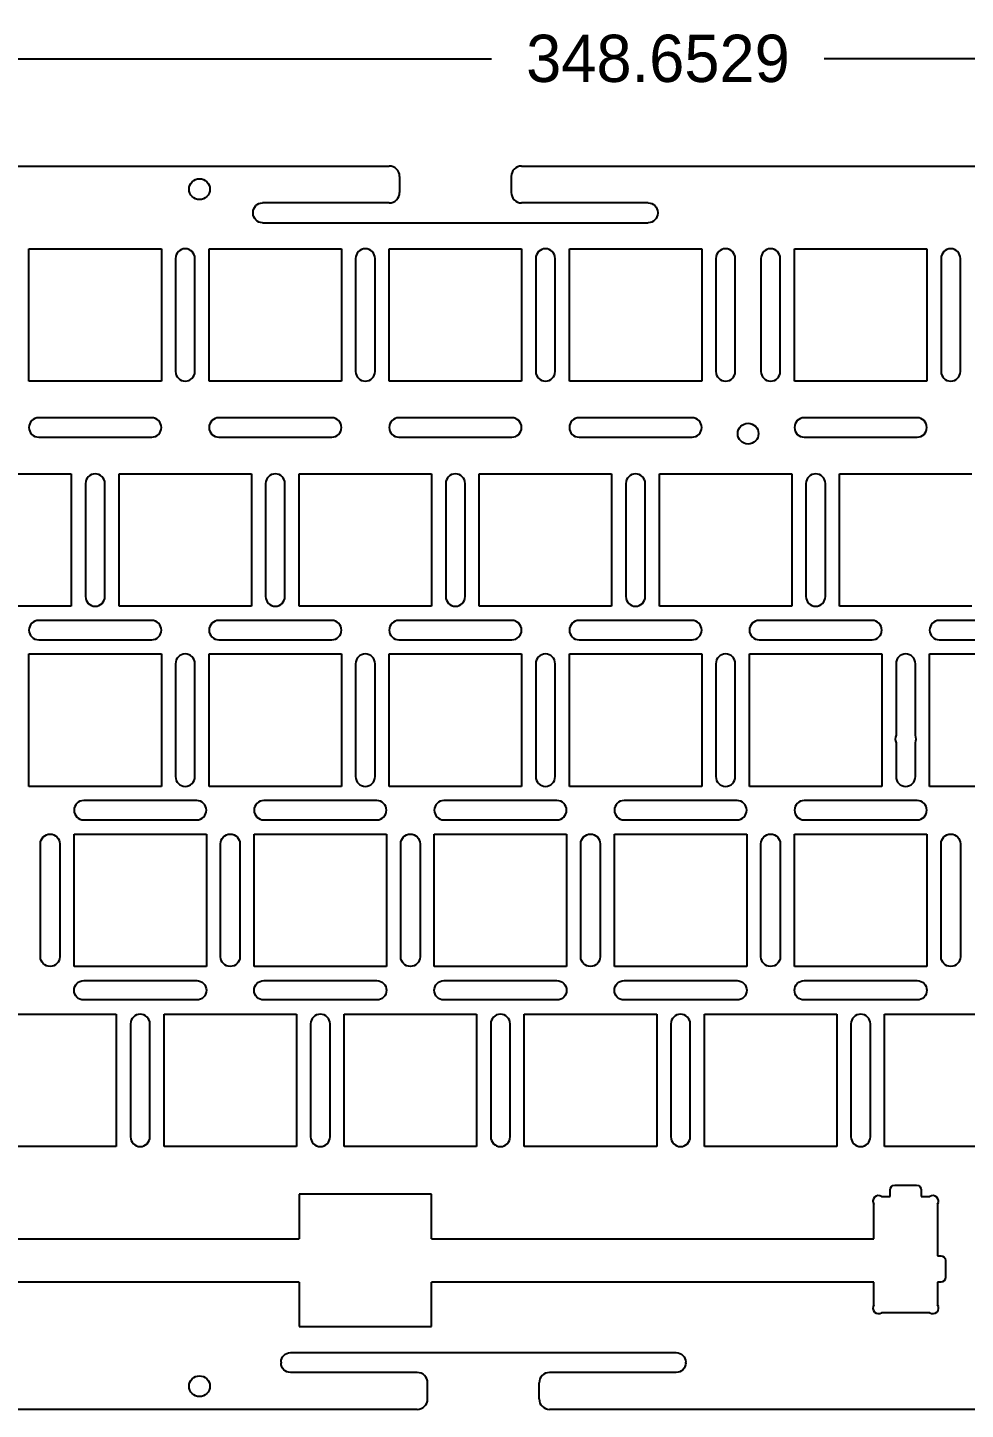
# Model space of a CAD drawing. Header units: millimetres. Extents: x 232 to 1078, y -277 to 130.
# Drawn here: x 836.7 to 935.9, y -243.4 to -97.3 of the extents above; entities that cross this region are included whole.
import ezdxf

# ---------------------------------------------------------------- set-up
doc = ezdxf.new("R2010")
doc.units = ezdxf.units.MM
doc.layers.add('1', color=7, linetype='Continuous')
doc.layers.add('11', color=7, linetype='Continuous')
doc.dimstyles.get("Standard").update_dxf_attribs({"dimtxt": 5, "dimasz": 0.18, "dimexe": 0.18, "dimexo": 0.0625, "dimgap": 0.09, "dimtad": 0, "dimtih": 1, "dimtoh": 1, "dimdec": 4, "dimzin": 0, "dimdsep": 46, "dimtxsty": 'Standard', "dimcen": 0.09, "dimadec": 0, "dimazin": 0, "dimtfac": 1, "dimtdec": 4, "dimtofl": 0, "dimtmove": 0, "dimatfit": 3, "dimfxl": 1, "dimtolj": 1, "dimtzin": 0, "dimarcsym": 0})

# ---------------------------------------------------------------- blocks, each defined once
blk = doc.blocks.new('*D14')
at = {"color": 0, "lineweight": -2}
for p, q in [((729.02, -155.96), (729.02, -100.38)), ((729.2, -100.56), (885.75, -100.56)), ((1077.49, -100.56), (920.93, -100.56)), ((1077.67, -184.36), (1077.67, -100.38))]:
    blk.add_line(p, q, dxfattribs=at)
at = {"color": 0, "lineweight": -3}
for points in [[(729.2, -100.53), (729.2, -100.59), (729.02, -100.56)], [(1077.49, -100.53), (1077.49, -100.59), (1077.67, -100.56)]]:
    blk.add_solid(points, dxfattribs=at)
at = {"layer": 'Defpoints', "color": 0, "lineweight": -3}
for p in [(1077.67, -100.56), (729.02, -156.02, -1.95), (1077.67, -184.42, -1.95)]:
    blk.add_point(p, dxfattribs=at)
at = {"color": 0, "insert": (903.34, -100.56), "char_height": 5, "attachment_point": 5}
blk.add_mtext('\\A1;348.6529', dxfattribs=at)

msp = doc.modelspace()

# ---------------------------------------------------------------- linework, layer by layer
at = {"color": 0}
for p, q in [((865.39107, -220.67444, -1.95005), (865.39107, -225.3751, -1.95005)), ((879.39007, -220.67444, -1.95005), (865.39107, -220.67444, -1.95005)), ((879.39007, -225.3751, -1.95005), (879.39007, -220.67444, -1.95005)), ((818.61427, -225.3751, -1.95004), (865.39107, -225.3751, -1.95004)), ((879.39007, -225.3751, -1.95004), (926.16576, -225.3751, -1.95004)), ((865.39107, -229.97502, -1.95004), (818.61427, -229.97502, -1.95004)), ((865.39107, -229.97502, -1.95004), (865.39107, -234.67529, -1.95005)), ((879.39007, -234.67529, -1.95005), (879.39007, -229.97502, -1.95004)), ((926.16576, -229.97502, -1.95004), (879.39007, -229.97502, -1.95004)), ((865.39107, -234.67529, -1.95005), (879.39007, -234.67529, -1.95005))]:
    msp.add_line(p, q, dxfattribs=at)
at = {"layer": '1', "color": 0}
for p, q in [((798.62801, -111.91294, -1.95005), (874.91557, -111.91294, -1.95005)), ((888.91557, -111.91294, -1.95005), (965.20313, -111.91294, -1.95005)), ((876.01557, -113.01294, -1.95005), (876.01557, -114.71294, -1.95005)), ((887.81557, -113.01294, -1.95005), (887.81557, -114.71294, -1.95005)), ((860.51557, -116.91294, -1.95005), (860.51557, -116.81294, -1.95005)), ((874.91557, -115.81294, -1.95005), (861.51557, -115.81294, -1.95005)), ((902.31557, -115.81294, -1.95005), (888.91557, -115.81294, -1.95005)), ((903.31557, -116.81294, -1.95005), (903.31557, -116.91294, -1.95005)), ((861.51557, -117.91294, -1.95005), (902.31557, -117.91294, -1.95005)), ((836.81607, -134.66294, -1.95005), (836.81607, -120.66294, -1.95005)), ((836.81607, -120.66294, -1.95005), (850.81507, -120.66294, -1.95005)), ((850.81507, -120.66294, -1.95005), (850.81507, -134.66294, -1.95005)), ((855.86607, -120.66294, -1.95005), (869.86507, -120.66294, -1.95005)), ((855.86607, -134.66294, -1.95005), (855.86607, -120.66294, -1.95005)), ((869.86507, -120.66294, -1.95005), (869.86507, -134.66294, -1.95005)), ((874.91607, -120.66294, -1.95005), (888.91507, -120.66294, -1.95005)), ((874.91607, -134.66294, -1.95005), (874.91607, -120.66294, -1.95005)), ((888.91507, -120.66294, -1.95005), (888.91507, -134.66294, -1.95005)), ((893.96607, -120.66294, -1.95005), (907.96507, -120.66294, -1.95005)), ((893.96607, -134.66294, -1.95005), (893.96607, -120.66294, -1.95005)), ((907.96507, -120.66294, -1.95005), (907.96507, -134.66294, -1.95005)), ((917.77807, -134.66294, -1.95005), (917.77807, -120.66294, -1.95005)), ((917.77807, -120.66294, -1.95005), (931.77807, -120.66294, -1.95005)), ((931.77807, -120.66294, -1.95005), (931.77807, -134.66294, -1.95005)), ((852.31563, -121.68874, -1.95005), (852.31563, -133.63794, -1.95005)), ((854.36563, -133.63794, -1.95005), (854.36563, -121.68874, -1.95005)), ((871.36563, -121.68874, -1.95005), (871.36563, -133.63794, -1.95005)), ((873.41563, -133.63794, -1.95005), (873.41563, -121.68874, -1.95005)), ((890.41563, -121.68874, -1.95005), (890.41563, -133.63794, -1.95005)), ((892.46563, -133.63794, -1.95005), (892.46563, -121.68874, -1.95005)), ((909.46563, -121.68874, -1.95005), (909.46563, -133.63794, -1.95005)), ((911.51563, -133.63794, -1.95005), (911.51563, -121.68874, -1.95005)), ((914.22806, -121.68874, -1.95005), (914.22806, -133.63794, -1.95005)), ((916.27806, -133.63794, -1.95005), (916.27806, -121.68874, -1.95005)), ((933.27813, -121.68874, -1.95005), (933.27813, -133.63794, -1.95005)), ((935.32813, -133.63794, -1.95005), (935.32813, -121.68874, -1.95005)), ((850.81507, -134.66294, -1.95005), (836.81607, -134.66294, -1.95005)), ((869.86507, -134.66294, -1.95005), (855.86607, -134.66294, -1.95005)), ((888.91507, -134.66294, -1.95005), (874.91607, -134.66294, -1.95005)), ((907.96507, -134.66294, -1.95005), (893.96607, -134.66294, -1.95005)), ((931.77807, -134.66294, -1.95005), (917.77807, -134.66294, -1.95005)), ((849.79018, -138.54374, -1.95005), (837.84098, -138.54374, -1.95005)), ((868.84018, -138.54374, -1.95005), (856.89098, -138.54374, -1.95005)), ((887.89018, -138.54374, -1.95005), (875.94098, -138.54374, -1.95005)), ((906.94018, -138.54374, -1.95005), (894.99098, -138.54374, -1.95005)), ((930.75268, -138.54374, -1.95005), (918.80348, -138.54374, -1.95005)), ((837.84098, -140.59374, -1.95005), (849.79018, -140.59374, -1.95005)), ((856.89098, -140.59374, -1.95005), (868.84018, -140.59374, -1.95005)), ((875.94098, -140.59374, -1.95005), (887.89018, -140.59374, -1.95005)), ((894.99098, -140.59374, -1.95005), (906.94018, -140.59374, -1.95005)), ((918.80348, -140.59374, -1.95005), (930.75268, -140.59374, -1.95005)), ((827.28937, -144.47454, -1.95005), (841.29007, -144.47454, -1.95005)), ((841.29007, -144.47454, -1.95005), (841.29007, -158.47524, -1.95005)), ((846.33907, -158.47524, -1.95005), (846.33907, -144.47454, -1.95005)), ((846.33907, -144.47454, -1.95005), (860.34007, -144.47454, -1.95005)), ((860.34007, -144.47454, -1.95005), (860.34007, -158.47524, -1.95005)), ((865.39107, -158.47524, -1.95005), (865.39107, -144.47454, -1.95005)), ((865.39107, -144.47454, -1.95005), (879.39007, -144.47454, -1.95005)), ((879.39007, -144.47454, -1.95005), (879.39007, -158.47524, -1.95005)), ((884.44107, -158.47524, -1.95005), (884.44107, -144.47454, -1.95005)), ((884.44107, -144.47454, -1.95005), (898.44007, -144.47454, -1.95005)), ((898.44007, -144.47454, -1.95005), (898.44007, -158.47524, -1.95005)), ((903.49107, -144.47454, -1.95005), (917.49007, -144.47454, -1.95005)), ((903.49107, -158.47524, -1.95005), (903.49107, -144.47454, -1.95005)), ((917.49007, -144.47454, -1.95005), (917.49007, -158.47524, -1.95005)), ((922.54107, -158.47524, -1.95005), (922.54107, -144.47454, -1.95005)), ((922.54107, -144.47454, -1.95005), (936.54007, -144.47454, -1.95005)), ((842.79068, -145.50104, -1.95005), (842.79068, -157.45024, -1.95005)), ((844.84068, -157.45024, -1.95005), (844.84068, -145.50104, -1.95005)), ((861.84073, -145.50104, -1.95005), (861.84073, -157.45024, -1.95005)), ((863.89073, -157.45024, -1.95005), (863.89073, -145.50104, -1.95005)), ((880.89078, -145.50104, -1.95005), (880.89078, -157.45024, -1.95005)), ((882.94078, -157.45024, -1.95005), (882.94078, -145.50104, -1.95005)), ((899.94083, -145.50104, -1.95005), (899.94083, -157.45024, -1.95005)), ((901.99083, -157.45024, -1.95005), (901.99083, -145.50104, -1.95005)), ((918.99088, -145.50104, -1.95005), (918.99088, -157.45024, -1.95005)), ((921.04088, -157.45024, -1.95005), (921.04088, -145.50104, -1.95005)), ((841.29007, -158.47524, -1.95005), (827.28937, -158.47524, -1.95005)), ((860.34007, -158.47524, -1.95005), (846.33907, -158.47524, -1.95005)), ((879.39007, -158.47524, -1.95005), (865.39107, -158.47524, -1.95005)), ((898.44007, -158.47524, -1.95005), (884.44107, -158.47524, -1.95005)), ((917.49007, -158.47524, -1.95005), (903.49107, -158.47524, -1.95005)), ((936.54007, -158.47524, -1.95005), (922.54107, -158.47524, -1.95005)), ((849.79023, -159.97604, -1.95005), (837.84103, -159.97604, -1.95005)), ((868.84028, -159.97604, -1.95005), (856.89108, -159.97604, -1.95005)), ((887.89033, -159.97604, -1.95005), (875.94113, -159.97604, -1.95005)), ((906.94038, -159.97604, -1.95005), (894.99118, -159.97604, -1.95005)), ((925.99043, -159.97604, -1.95005), (914.04123, -159.97604, -1.95005)), ((945.04048, -159.97604, -1.95005), (933.09128, -159.97604, -1.95005)), ((837.84103, -162.02604, -1.95005), (849.79023, -162.02604, -1.95005)), ((856.89108, -162.02604, -1.95005), (868.84028, -162.02604, -1.95005)), ((875.94113, -162.02604, -1.95005), (887.89033, -162.02604, -1.95005)), ((894.99118, -162.02604, -1.95005), (906.94038, -162.02604, -1.95005)), ((914.04123, -162.02604, -1.95005), (925.99043, -162.02604, -1.95005)), ((933.09128, -162.02604, -1.95005), (945.04048, -162.02604, -1.95005)), ((836.81607, -177.52524, -1.95005), (836.81607, -163.52454, -1.95005)), ((836.81607, -163.52454, -1.95005), (850.81507, -163.52454, -1.95005)), ((850.81507, -163.52454, -1.95005), (850.81507, -177.52524, -1.95005)), ((855.86607, -163.52454, -1.95005), (869.86507, -163.52454, -1.95005)), ((855.86607, -177.52524, -1.95005), (855.86607, -163.52454, -1.95005)), ((869.86507, -163.52454, -1.95005), (869.86507, -177.52524, -1.95005)), ((874.91607, -177.52524, -1.95005), (874.91607, -163.52454, -1.95005)), ((874.91607, -163.52454, -1.95005), (888.91507, -163.52454, -1.95005)), ((888.91507, -163.52454, -1.95005), (888.91507, -177.52524, -1.95005)), ((893.96607, -163.52454, -1.95005), (907.96507, -163.52454, -1.95005)), ((893.96607, -177.52524, -1.95005), (893.96607, -163.52454, -1.95005)), ((907.96507, -163.52454, -1.95005), (907.96507, -177.52524, -1.95005)), ((913.01607, -177.52524, -1.95005), (913.01607, -163.52454, -1.95005)), ((913.01607, -163.52454, -1.95005), (927.01507, -163.52454, -1.95005)), ((927.01507, -163.52454, -1.95005), (927.01507, -177.52524, -1.95005)), ((932.06607, -163.52454, -1.95005), (946.06507, -163.52454, -1.95005)), ((932.06607, -177.52524, -1.95005), (932.06607, -163.52454, -1.95005)), ((852.31568, -164.55104, -1.95005), (852.31568, -176.50024, -1.95005)), ((854.36568, -176.50024, -1.95005), (854.36568, -164.55104, -1.95005)), ((871.36573, -164.55104, -1.95005), (871.36573, -176.50024, -1.95005)), ((873.41573, -176.50024, -1.95005), (873.41573, -164.55104, -1.95005)), ((890.41578, -164.55104, -1.95005), (890.41578, -176.50024, -1.95005)), ((892.46578, -176.50024, -1.95005), (892.46578, -164.55104, -1.95005)), ((909.46583, -164.55104, -1.95005), (909.46583, -176.50024, -1.95005)), ((911.51583, -176.50024, -1.95005), (911.51583, -164.55104, -1.95005)), ((928.51588, -164.55104, -1.95005), (928.51588, -172.12607, -1.95005)), ((930.56588, -172.12668, -1.95005), (930.56588, -164.55104, -1.95005)), ((928.51588, -172.92512, -1.95005), (928.51588, -176.50024, -1.95005)), ((930.56588, -176.50024, -1.95005), (930.56588, -172.9245, -1.95005)), ((850.81507, -177.52524, -1.95005), (836.81607, -177.52524, -1.95005)), ((869.86507, -177.52524, -1.95005), (855.86607, -177.52524, -1.95005)), ((888.91507, -177.52524, -1.95005), (874.91607, -177.52524, -1.95005)), ((907.96507, -177.52524, -1.95005), (893.96607, -177.52524, -1.95005)), ((927.01507, -177.52524, -1.95005), (913.01607, -177.52524, -1.95005)), ((946.06507, -177.52524, -1.95005), (932.06607, -177.52524, -1.95005)), ((854.55188, -179.02604, -1.95005), (842.60268, -179.02604, -1.95005)), ((873.60188, -179.02604, -1.95005), (861.65268, -179.02604, -1.95005)), ((892.65188, -179.02604, -1.95005), (880.70268, -179.02604, -1.95005)), ((911.70188, -179.02604, -1.95005), (899.75268, -179.02604, -1.95005)), ((930.75188, -179.02604, -1.95005), (918.80268, -179.02604, -1.95005)), ((842.60268, -181.07604, -1.95005), (854.55188, -181.07604, -1.95005)), ((861.65268, -181.07604, -1.95005), (873.60188, -181.07604, -1.95005)), ((880.70268, -181.07604, -1.95005), (892.65188, -181.07604, -1.95005)), ((899.75268, -181.07604, -1.95005), (911.70188, -181.07604, -1.95005)), ((918.80268, -181.07604, -1.95005), (930.75188, -181.07604, -1.95005)), ((841.57807, -182.57454, -1.95005), (855.57807, -182.57454, -1.95005)), ((841.57807, -196.57524, -1.95005), (841.57807, -182.57454, -1.95005)), ((855.57807, -182.57454, -1.95005), (855.57807, -196.57524, -1.95005)), ((860.62807, -182.57454, -1.95005), (874.62807, -182.57454, -1.95005)), ((860.62807, -196.57524, -1.95005), (860.62807, -182.57454, -1.95005)), ((874.62807, -182.57454, -1.95005), (874.62807, -196.57524, -1.95005)), ((879.67807, -196.57524, -1.95005), (879.67807, -182.57454, -1.95005)), ((879.67807, -182.57454, -1.95005), (893.67807, -182.57454, -1.95005)), ((893.67807, -182.57454, -1.95005), (893.67807, -196.57524, -1.95005)), ((898.72807, -196.57524, -1.95005), (898.72807, -182.57454, -1.95005)), ((898.72807, -182.57454, -1.95005), (912.72807, -182.57454, -1.95005)), ((912.72807, -182.57454, -1.95005), (912.72807, -196.57524, -1.95005)), ((917.77807, -196.57524, -1.95005), (917.77807, -182.57454, -1.95005)), ((917.77807, -182.57454, -1.95005), (931.77807, -182.57454, -1.95005)), ((931.77807, -182.57454, -1.95005), (931.77807, -196.57524, -1.95005)), ((838.02733, -195.55024, -1.95005), (838.02733, -183.60104, -1.95005)), ((840.07733, -183.60104, -1.95005), (840.07733, -195.55024, -1.95005)), ((857.07733, -195.55024, -1.95005), (857.07733, -183.60104, -1.95005)), ((859.12733, -183.60104, -1.95005), (859.12733, -195.55024, -1.95005)), ((876.12733, -195.55024, -1.95005), (876.12733, -183.60104, -1.95005)), ((878.17733, -183.60104, -1.95005), (878.17733, -195.55024, -1.95005)), ((895.17733, -195.55024, -1.95005), (895.17733, -183.60104, -1.95005)), ((897.22733, -183.60104, -1.95005), (897.22733, -195.55024, -1.95005)), ((914.22733, -195.55024, -1.95005), (914.22733, -183.60104, -1.95005)), ((916.27733, -183.60104, -1.95005), (916.27733, -195.55024, -1.95005)), ((933.27733, -195.55024, -1.95005), (933.27733, -183.60104, -1.95005)), ((935.32733, -183.60104, -1.95005), (935.32733, -195.55024, -1.95005)), ((855.57807, -196.57524, -1.95005), (841.57807, -196.57524, -1.95005)), ((874.62807, -196.57524, -1.95005), (860.62807, -196.57524, -1.95005)), ((893.67807, -196.57524, -1.95005), (879.67807, -196.57524, -1.95005)), ((912.72807, -196.57524, -1.95005), (898.72807, -196.57524, -1.95005)), ((931.77807, -196.57524, -1.95005), (917.77807, -196.57524, -1.95005)), ((842.60268, -198.07524, -1.95005), (854.55188, -198.07524, -1.95005)), ((861.65268, -198.07524, -1.95005), (873.60188, -198.07524, -1.95005)), ((880.70268, -198.07524, -1.95005), (892.65188, -198.07524, -1.95005)), ((899.75268, -198.07524, -1.95005), (911.70188, -198.07524, -1.95005)), ((918.80268, -198.07524, -1.95005), (930.75188, -198.07524, -1.95005)), ((854.55188, -200.12524, -1.95005), (842.60268, -200.12524, -1.95005)), ((873.60188, -200.12524, -1.95005), (861.65268, -200.12524, -1.95005)), ((892.65188, -200.12524, -1.95005), (880.70268, -200.12524, -1.95005)), ((911.70188, -200.12524, -1.95005), (899.75268, -200.12524, -1.95005)), ((930.75188, -200.12524, -1.95005), (918.80268, -200.12524, -1.95005)), ((832.05307, -201.62454, -1.95005), (846.05307, -201.62454, -1.95005)), ((846.05307, -201.62454, -1.95005), (846.05307, -215.62534, -1.95005)), ((851.10307, -215.62534, -1.95005), (851.10307, -201.62454, -1.95005)), ((851.10307, -201.62454, -1.95005), (865.10307, -201.62454, -1.95005)), ((865.10307, -201.62454, -1.95005), (865.10307, -215.62534, -1.95005)), ((870.15307, -215.62534, -1.95005), (870.15307, -201.62454, -1.95005)), ((870.15307, -201.62454, -1.95005), (884.15307, -201.62454, -1.95005)), ((884.15307, -201.62454, -1.95005), (884.15307, -215.62534, -1.95005)), ((889.20307, -215.62534, -1.95005), (889.20307, -201.62454, -1.95005)), ((889.20307, -201.62454, -1.95005), (903.20307, -201.62454, -1.95005)), ((903.20307, -201.62454, -1.95005), (903.20307, -215.62534, -1.95005)), ((908.25307, -201.62454, -1.95005), (922.25307, -201.62454, -1.95005)), ((908.25307, -215.62534, -1.95005), (908.25307, -201.62454, -1.95005)), ((922.25307, -201.62454, -1.95005), (922.25307, -215.62534, -1.95005)), ((927.30307, -201.62454, -1.95005), (941.30307, -201.62454, -1.95005)), ((927.30307, -215.62534, -1.95005), (927.30307, -201.62454, -1.95005)), ((847.55233, -202.65129, -1.95005), (847.55233, -214.60049, -1.95005)), ((849.60233, -214.60049, -1.95005), (849.60233, -202.65129, -1.95005)), ((866.60233, -202.65134, -1.95005), (866.60233, -214.60054, -1.95005)), ((868.65233, -214.60054, -1.95005), (868.65233, -202.65134, -1.95005)), ((885.65233, -202.65139, -1.95005), (885.65233, -214.60059, -1.95005)), ((887.70233, -214.60059, -1.95005), (887.70233, -202.65139, -1.95005)), ((904.70233, -202.65144, -1.95005), (904.70233, -214.60064, -1.95005)), ((906.75233, -214.60064, -1.95005), (906.75233, -202.65144, -1.95005)), ((923.75233, -202.65149, -1.95005), (923.75233, -214.60069, -1.95005)), ((925.80233, -214.60069, -1.95005), (925.80233, -202.65149, -1.95005)), ((846.05307, -215.62534, -1.95005), (832.05307, -215.62534, -1.95005)), ((865.10307, -215.62534, -1.95005), (851.10307, -215.62534, -1.95005)), ((884.15307, -215.62534, -1.95005), (870.15307, -215.62534, -1.95005)), ((903.20307, -215.62534, -1.95005), (889.20307, -215.62534, -1.95005)), ((922.25307, -215.62534, -1.95005), (908.25307, -215.62534, -1.95005)), ((941.30307, -215.62534, -1.95005), (927.30307, -215.62534, -1.95005)), ((879.39007, -220.67444, -1.95005), (865.39107, -220.67444, -1.95005)), ((928.39106, -219.70584, -1.95004), (930.69007, -219.70584, -1.95004)), ((933.74083, -227.67342, -1.95004), (933.74083, -229.47502, -1.95004)), ((932.0837, -233.20372, -1.95004), (926.99742, -233.20372, -1.95004)), ((865.39107, -234.67529, -1.95005), (879.39007, -234.67529, -1.95005)), ((864.4741, -237.42529, -1.95005), (905.2741, -237.42529, -1.95005)), ((863.4741, -238.42529, -1.95005), (863.4741, -238.52529, -1.95005)), ((877.8741, -239.52529, -1.95005), (864.4741, -239.52529, -1.95005)), ((905.2741, -239.52529, -1.95005), (891.8741, -239.52529, -1.95005)), ((906.2741, -238.52529, -1.95005), (906.2741, -238.42529, -1.95005)), ((878.9741, -242.32534, -1.95005), (878.9741, -240.62529, -1.95005)), ((890.7741, -242.32534, -1.95005), (890.7741, -240.62529, -1.95005)), ((877.8741, -243.42534, -1.95005), (811.68861, -243.42534, -1.95005)), ((958.05958, -243.42534, -1.95005), (891.8741, -243.42534, -1.95005))]:
    msp.add_line(p, q, dxfattribs=at)
for centre in [(854.84852, -114.36294, -1.95005), (912.87182, -140.21874, -1.95005), (854.84852, -240.97534, -1.95005)]:
    msp.add_circle(centre, 1.1, dxfattribs=at)
for centre, radius, start, end in [((874.91557, -113.01294, -1.95005), 1.1, 0, 90), ((888.91557, -113.01294, -1.95005), 1.1, 90, 180), ((874.91557, -114.71294, -1.95005), 1.1, 270, 0), ((888.91557, -114.71294, -1.95005), 1.1, 180, 270), ((853.34063, -121.68874, -1.95005), 1.025, 0, 180), ((872.39063, -121.68874, -1.95005), 1.025, 0, 180), ((891.44063, -121.68874, -1.95005), 1.025, 0, 180), ((910.49063, -121.68874, -1.95005), 1.025, 0, 180), ((915.25306, -121.68874, -1.95005), 1.025, 0, 180), ((934.30313, -121.68874, -1.95005), 1.025, 0, 180), ((853.34063, -133.63794, -1.95005), 1.025, 180, 0), ((872.39063, -133.63794, -1.95005), 1.025, 180, 0), ((891.44063, -133.63794, -1.95005), 1.025, 180, 0), ((910.49063, -133.63794, -1.95005), 1.025, 180, 0), ((915.25306, -133.63794, -1.95005), 1.025, 180, 0), ((934.30313, -133.63794, -1.95005), 1.025, 180, 0), ((837.84098, -139.56874, -1.95005), 1.025, 90, 270), ((849.79018, -139.56874, -1.95005), 1.025, 270, 90), ((856.89098, -139.56874, -1.95005), 1.025, 90, 270), ((868.84018, -139.56874, -1.95005), 1.025, 270, 90), ((875.94098, -139.56874, -1.95005), 1.025, 90, 270), ((887.89018, -139.56874, -1.95005), 1.025, 270, 90), ((894.99098, -139.56874, -1.95005), 1.025, 90, 270), ((906.94018, -139.56874, -1.95005), 1.025, 270, 90), ((918.80348, -139.56874, -1.95005), 1.025, 90, 270), ((930.75268, -139.56874, -1.95005), 1.025, 270, 90), ((843.81568, -145.50104, -1.95005), 1.025, 0, 180), ((862.86573, -145.50104, -1.95005), 1.025, 0, 180), ((881.91578, -145.50104, -1.95005), 1.025, 0, 180), ((900.96583, -145.50104, -1.95005), 1.025, 0, 180), ((920.01588, -145.50104, -1.95005), 1.025, 0, 180), ((843.81568, -157.45024, -1.95005), 1.025, 180, 0), ((862.86573, -157.45024, -1.95005), 1.025, 180, 0), ((881.91578, -157.45024, -1.95005), 1.025, 180, 0), ((900.96583, -157.45024, -1.95005), 1.025, 180, 0), ((920.01588, -157.45024, -1.95005), 1.025, 180, 0), ((837.84103, -161.00104, -1.95005), 1.025, 90, 270), ((849.79023, -161.00104, -1.95005), 1.025, 270, 90), ((856.89108, -161.00104, -1.95005), 1.025, 90, 270), ((868.84028, -161.00104, -1.95005), 1.025, 270, 90), ((875.94113, -161.00104, -1.95005), 1.025, 90, 270), ((887.89033, -161.00104, -1.95005), 1.025, 270, 90), ((894.99118, -161.00104, -1.95005), 1.025, 90, 270), ((906.94038, -161.00104, -1.95005), 1.025, 270, 90), ((914.04123, -161.00104, -1.95005), 1.025, 90, 270), ((925.99043, -161.00104, -1.95005), 1.025, 270, 90), ((933.09128, -161.00104, -1.95005), 1.025, 90, 270), ((853.34068, -164.55104, -1.95005), 1.025, 0, 180), ((872.39073, -164.55104, -1.95005), 1.025, 0, 180), ((891.44078, -164.55104, -1.95005), 1.025, 0, 180), ((910.49083, -164.55104, -1.95005), 1.025, 0, 180), ((929.54088, -164.55104, -1.95005), 1.025, 0, 180), ((929.54076, -172.52559, -1.95005), 1.1, 158.702818, 201.297182), ((929.54076, -172.52559, -1.95005), 1.1, 338.737263, 21.262737), ((853.34068, -176.50024, -1.95005), 1.025, 180, 0), ((872.39073, -176.50024, -1.95005), 1.025, 180, 0), ((891.44078, -176.50024, -1.95005), 1.025, 180, 0), ((910.49083, -176.50024, -1.95005), 1.025, 180, 0), ((929.54088, -176.50024, -1.95005), 1.025, 180, 0), ((842.60268, -180.05104, -1.95005), 1.025, 90, 270), ((854.55188, -180.05104, -1.95005), 1.025, 270, 90), ((861.65268, -180.05104, -1.95005), 1.025, 90, 270), ((873.60188, -180.05104, -1.95005), 1.025, 270, 90), ((880.70268, -180.05104, -1.95005), 1.025, 90, 270), ((892.65188, -180.05104, -1.95005), 1.025, 270, 90), ((899.75268, -180.05104, -1.95005), 1.025, 90, 270), ((911.70188, -180.05104, -1.95005), 1.025, 270, 90), ((918.80268, -180.05104, -1.95005), 1.025, 90, 270), ((930.75188, -180.05104, -1.95005), 1.025, 270, 90), ((848.57733, -202.65129, -1.95005), 1.025, 0, 180), ((867.62733, -202.65134, -1.95005), 1.025, 0, 180), ((886.67733, -202.65139, -1.95005), 1.025, 0, 180), ((905.72733, -202.65144, -1.95005), 1.025, 0, 180), ((924.77733, -202.65149, -1.95005), 1.025, 0, 180), ((848.57733, -214.60049, -1.95005), 1.025, 180, 0), ((867.62733, -214.60054, -1.95005), 1.025, 180, 0), ((886.67733, -214.60059, -1.95005), 1.025, 180, 0), ((905.72733, -214.60064, -1.95005), 1.025, 180, 0), ((924.77733, -214.60069, -1.95005), 1.025, 180, 0), ((877.8741, -240.62529, -1.95005), 1.1, 0, 90), ((891.8741, -240.62529, -1.95005), 1.1, 90, 180), ((877.8741, -242.32534, -1.95005), 1.1, 270, 0), ((891.8741, -242.32534, -1.95005), 1.1, 180, 270)]:
    msp.add_arc(centre, radius, start, end, dxfattribs=at)
at = {"layer": '1', "color": 0, "extrusion": (0, 0, -1)}
for centre, radius, start, end in [((-861.51557, -116.81294, 1.95005), 1, 0, 90), ((-861.51557, -116.91294, 1.95005), 1, 270, 0), ((-902.31557, -116.81294, 1.95005), 1, 90, 180), ((-902.31557, -116.91294, 1.95005), 1, 180, 270), ((-839.05233, -183.60104, 1.95005), 1.025, 0, 180), ((-858.10233, -183.60104, 1.95005), 1.025, 0, 180), ((-877.15233, -183.60104, 1.95005), 1.025, 0, 180), ((-896.20233, -183.60104, 1.95005), 1.025, 0, 180), ((-915.25233, -183.60104, 1.95005), 1.025, 0, 180), ((-934.30233, -183.60104, 1.95005), 1.025, 0, 180), ((-839.05233, -195.55024, 1.95005), 1.025, 180, 0), ((-858.10233, -195.55024, 1.95005), 1.025, 180, 0), ((-877.15233, -195.55024, 1.95005), 1.025, 180, 0), ((-896.20233, -195.55024, 1.95005), 1.025, 180, 0), ((-915.25233, -195.55024, 1.95005), 1.025, 180, 0), ((-934.30233, -195.55024, 1.95005), 1.025, 180, 0), ((-842.60268, -199.10024, 1.95005), 1.025, 270, 90), ((-854.55188, -199.10024, 1.95005), 1.025, 90, 270), ((-861.65268, -199.10024, 1.95005), 1.025, 270, 90), ((-873.60188, -199.10024, 1.95005), 1.025, 90, 270), ((-880.70268, -199.10024, 1.95005), 1.025, 270, 90), ((-892.65188, -199.10024, 1.95005), 1.025, 90, 270), ((-899.75268, -199.10024, 1.95005), 1.025, 270, 90), ((-911.70188, -199.10024, 1.95005), 1.025, 90, 270), ((-918.80268, -199.10024, 1.95005), 1.025, 270, 90), ((-930.75188, -199.10024, 1.95005), 1.025, 90, 270), ((-928.39106, -220.20584, 1.95004), 0.5, 0, 90), ((-930.69007, -220.20584, 1.95004), 0.5, 90, 180), ((-933.24083, -227.67342, 1.95004), 0.5, 90, 180), ((-933.24083, -229.47502, 1.95004), 0.5, 180, 270), ((-864.4741, -238.42529, 1.95005), 1, 0, 90), ((-905.2741, -238.42529, 1.95005), 1, 90, 180), ((-864.4741, -238.52529, 1.95005), 1, 270, 0), ((-905.2741, -238.52529, 1.95005), 1, 180, 270)]:
    msp.add_arc(centre, radius, start, end, dxfattribs=at)
at = {"layer": '1', "color": 0}
for points in [[(927.89106, -220.90474, -1.95004), (927.89106, -220.67177, -1.95004), (927.89106, -220.43881, -1.95004), (927.89106, -220.20584, -1.95004)], [(931.19007, -220.20584, -1.95004), (931.19007, -220.43881, -1.95004), (931.19007, -220.67177, -1.95004), (931.19007, -220.90474, -1.95004)], [(926.16576, -225.3751, -1.95004), (926.16576, -224.3866, -1.95004), (926.16576, -223.3981, -1.95004), (926.16576, -221.74303, -1.95004)], [(926.99032, -220.90673, -1.95004), (927.42804, -220.90474, -1.95004), (927.65955, -220.90474, -1.95004), (927.89106, -220.90474, -1.95004)], [(932.91536, -221.72785, -1.95004), (932.91536, -224.04773, -1.95004), (932.91536, -225.5358, -1.95004), (932.91536, -227.17342, -1.95004)], [(932.91536, -227.17342, -1.95004), (933.02385, -227.17342, -1.95004), (933.13234, -227.17342, -1.95004), (933.24083, -227.17342, -1.95004)], [(926.16576, -232.37206, -1.95004), (926.16576, -231.26301, -1.95004), (926.16576, -230.61902, -1.95004), (926.16576, -229.97502, -1.95004)], [(932.91536, -229.97502, -1.95004), (932.91536, -230.62413, -1.95004), (932.91536, -231.27323, -1.95004), (932.91536, -232.37206, -1.95004)], [(933.24083, -229.97502, -1.95004), (933.13234, -229.97502, -1.95004), (933.02385, -229.97502, -1.95004), (932.91536, -229.97502, -1.95004)]]:
    msp.add_open_spline(points, degree=3, dxfattribs=at)
msp.add_open_spline([(931.19007, -220.90474, -1.95004), (931.5985, -220.90474, -1.95004), (931.81317, -220.90474, -1.95004), (932.02785, -220.90474, -1.95004), (932.07813, -220.90474, -1.95004)], degree=3, knots=[0, 0, 0, 0, 1, 1.243936132, 1.243936132, 1.243936132, 1.243936132], dxfattribs=at)
at = {"layer": '11', "color": 0}
for centre, start, end in [((926.66576, -221.41137, -1.95004), 57.2531299, 213.5573098), ((932.40979, -221.40474, -1.95004), 327.4171049, 123.5573098), ((926.66576, -232.70372, -1.95004), 146.4426902, 303.5573098), ((932.41536, -232.70372, -1.95004), 236.4426902, 33.5573098)]:
    msp.add_arc(centre, 0.6, start, end, dxfattribs=at)

# ---------------------------------------------------------------- dimensions: what is measured, and where the dimension line sits
at = {"color": 7}
dim = msp.add_linear_dim(base=(1077.66907, -100.556), p1=(729.01615, -156.01813, -1.95004), p2=(1077.66907, -184.41903, -1.95005), dimstyle='Standard', dxfattribs=at)
dim.commit()
dim.dimension.update_dxf_attribs({"geometry": '*D14', "text_midpoint": (903.34261, -100.556)})

doc.saveas('drawing.dxf')
